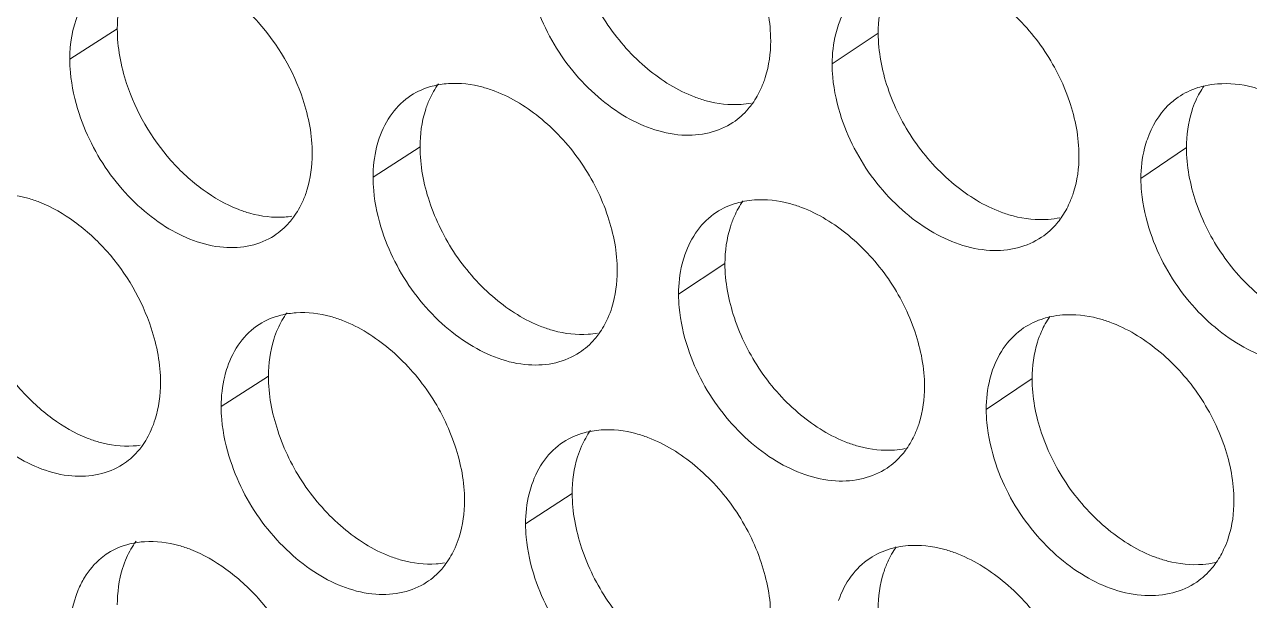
# Model space of a CAD drawing. Header units: millimetres. Extents: x 1177 to 4147, y 93 to 2194.
# Drawn here: x 2631.35 to 2648.09, y 918.11 to 925.98 of the extents above; entities that cross this region are included whole.
import ezdxf

# ---------------------------------------------------------------- set-up
doc = ezdxf.new("R2010")
doc.units = ezdxf.units.MM
doc.header["$LTSCALE"] = 0.1
doc.layers.get('0').update_dxf_attribs({"lineweight": 13})
doc.layers.add('标注', color=251, linetype='Continuous', lineweight=9)

# ---------------------------------------------------------------- blocks, each defined once
blk = doc.blocks.new('02')
at = {"layer": '标注'}
for p, q in [((4530.01, 914.013), (4529.082, 913.423)), ((4544.868, 913.929), (4543.968, 913.329)), ((4535.921, 911.708), (4535.004, 911.114)), ((4550.886, 911.694), (4549.997, 911.09)), ((4541.875, 909.431), (4540.97, 908.833)), ((4532.96, 907.232), (4532.038, 906.64)), ((4547.872, 907.183), (4546.977, 906.581)), ((4538.893, 904.941), (4537.982, 904.345))]:
    blk.add_line(p, q, dxfattribs=at)
for centre, radius, start, end in [((4536.59, 911.222), 1.727, 93.8472, 99.2713), ((4551.629, 911.176), 1.768, 94.4127, 102.2837), ((4542.068, 914.265), 1.73, 274.0522, 280.545), ((4542.574, 908.933), 1.743, 94.0754, 100.4818), ((4533.162, 912.039), 1.705, 273.7086, 278.7138), ((4548.059, 912.034), 1.746, 274.2779, 281.7562), ((4533.615, 906.753), 1.719, 93.732, 98.663), ((4548.6, 906.671), 1.76, 94.3009, 101.6849), ((4539.089, 909.766), 1.722, 273.9384, 279.9366), ((4539.577, 904.449), 1.735, 93.9617, 99.8775), ((4530.215, 907.561), 1.697, 273.5926, 278.0992), ((4545.059, 907.521), 1.738, 274.1654, 281.1515), ((4530.65, 902.29), 1.711, 93.6161, 98.0527), ((4530.65, 902.29), 1.711, 93.6161, 98.0527), ((4545.582, 902.173), 1.752, 94.1885, 101.0843), ((4536.12, 905.274), 1.714, 273.8238, 279.3262), ((4551.07, 905.304), 1.755, 274.3898, 282.359)]:
    blk.add_arc(centre, radius, start, end, dxfattribs=at)
for points, knots in [([(4542.768, 913.78), (4542.768, 914.14), (4542.622, 914.887), (4542.109, 915.91), (4541.344, 916.755), (4540.704, 917.157), (4540.371, 917.283)], [0, 0, 0, 0, 0.241944, 0.50194, 0.761004, 1, 1, 1, 1]), ([(4538.893, 916.191), (4538.893, 915.831), (4539.037, 915.084), (4539.546, 914.059), (4540.308, 913.213), (4540.946, 912.811), (4541.278, 912.685)], [0, 0, 0, 0, 0.242248, 0.5024, 0.761305, 1, 1, 1, 1]), ([(4530.192, 914.935), (4530.162, 914.867), (4530.052, 914.572), (4530.01, 914.253), (4530.01, 914.013)], [0, 0, 0, 0, 0.236699, 1, 1, 1, 1]), ([(4533.817, 911.574), (4533.817, 911.934), (4533.637, 912.873), (4533.002, 913.961), (4532.168, 914.723), (4531.69, 914.999), (4531.446, 915.094)], [0, 0, 0, 0, 0.242644, 0.632801, 0.82359, 1, 1, 1, 1]), ([(4544.701, 914.921), (4544.561, 914.828), (4544.309, 914.58), (4544.151, 914.266), (4544.092, 914.098)], [0, 0, 0, 0, 0.485545, 1, 1, 1, 1]), ([(4548.788, 911.535), (4548.788, 911.895), (4548.641, 912.642), (4548.125, 913.664), (4547.353, 914.505), (4546.709, 914.903), (4546.375, 915.028)], [0, 0, 0, 0, 0.241629, 0.501316, 0.760421, 1, 1, 1, 1]), ([(4545.053, 914.851), (4545.022, 914.783), (4544.911, 914.488), (4544.868, 914.169), (4544.868, 913.929)], [0, 0, 0, 0, 0.237462, 1, 1, 1, 1]), ([(4529.37, 914.548), (4529.323, 914.471), (4529.148, 914.121), (4529.082, 913.722), (4529.082, 913.423)], [0, 0, 0, 0, 0.23391, 1, 1, 1, 1]), ([(4538.166, 914.532), (4538.317, 914.077), (4538.665, 913.429), (4539.314, 912.734), (4540.007, 912.203), (4540.802, 911.9), (4541.563, 911.954), (4541.891, 912.092), (4542.032, 912.185)], [0, 0, 0, 0, 0.281854, 0.422466, 0.557209, 0.795252, 0.900604, 1, 1, 1, 1]), ([(4530.01, 914.013), (4530.01, 913.652), (4530.189, 912.714), (4530.818, 911.624), (4531.649, 910.861), (4532.126, 910.584), (4532.37, 910.489)], [0, 0, 0, 0, 0.242946, 0.633213, 0.82381, 1, 1, 1, 1]), ([(4544.092, 914.098), (4544.072, 914.039), (4543.997, 913.789), (4543.968, 913.527), (4543.968, 913.329)], [0, 0, 0, 0, 0.239501, 1, 1, 1, 1]), ([(4542.582, 912.856), (4542.613, 912.924), (4542.725, 913.22), (4542.768, 913.539), (4542.768, 913.78)], [0, 0, 0, 0, 0.237376, 1, 1, 1, 1]), ([(4544.868, 913.929), (4544.868, 913.569), (4545.014, 912.822), (4545.526, 911.799), (4546.294, 910.956), (4546.937, 910.557), (4547.27, 910.433)], [0, 0, 0, 0, 0.241933, 0.501777, 0.760722, 1, 1, 1, 1]), ([(4529.082, 913.423), (4529.082, 913.337), (4529.1, 912.976), (4529.179, 912.619), (4529.265, 912.358)], [0, 0, 0, 0, 0.239466, 1, 1, 1, 1]), ([(4543.968, 913.329), (4543.968, 913.242), (4543.986, 912.882), (4544.066, 912.525), (4544.154, 912.265)], [0, 0, 0, 0, 0.239668, 1, 1, 1, 1]), ([(4536.312, 912.927), (4536.261, 912.919), (4536.062, 912.876), (4535.871, 912.794), (4535.744, 912.712)], [0, 0, 0, 0, 0.256076, 1, 1, 1, 1]), ([(4537.385, 912.797), (4537.309, 912.826), (4537.016, 912.923), (4536.701, 912.961), (4536.474, 912.946)], [0, 0, 0, 0, 0.264681, 1, 1, 1, 1]), ([(4539.773, 909.287), (4539.773, 909.647), (4539.628, 910.395), (4539.118, 911.419), (4538.355, 912.266), (4537.717, 912.67), (4537.385, 912.797)], [0, 0, 0, 0, 0.242103, 0.502254, 0.761298, 1, 1, 1, 1]), ([(4551.253, 912.903), (4551.205, 912.893), (4551.02, 912.844), (4550.843, 912.76), (4550.724, 912.679)], [0, 0, 0, 0, 0.255107, 1, 1, 1, 1]), ([(4552.42, 912.8), (4552.343, 912.829), (4552.043, 912.922), (4551.724, 912.957), (4551.493, 912.938)], [0, 0, 0, 0, 0.26396, 1, 1, 1, 1]), ([(4535.744, 912.712), (4535.602, 912.62), (4535.344, 912.37), (4535.185, 912.051), (4535.126, 911.881)], [0, 0, 0, 0, 0.484433, 1, 1, 1, 1]), ([(4536.105, 912.632), (4536.074, 912.563), (4535.964, 912.268), (4535.921, 911.949), (4535.921, 911.708)], [0, 0, 0, 0, 0.236993, 1, 1, 1, 1]), ([(4541.278, 912.685), (4541.354, 912.656), (4541.649, 912.56), (4541.964, 912.523), (4542.191, 912.539)], [0, 0, 0, 0, 0.264309, 1, 1, 1, 1]), ([(4542.032, 912.185), (4542.142, 912.258), (4542.277, 912.379), (4542.386, 912.519), (4542.412, 912.556)], [0, 0, 0, 0, 0.74538, 1, 1, 1, 1]), ([(4550.724, 912.679), (4550.656, 912.632), (4550.391, 912.415), (4550.209, 912.106), (4550.123, 911.862)], [0, 0, 0, 0, 0.242752, 1, 1, 1, 1]), ([(4551.068, 912.611), (4551.038, 912.543), (4550.928, 912.249), (4550.886, 911.933), (4550.886, 911.694)], [0, 0, 0, 0, 0.237837, 1, 1, 1, 1]), ([(4529.265, 912.358), (4529.413, 911.905), (4529.755, 911.258), (4530.393, 910.559), (4531.074, 910.024), (4531.856, 909.711), (4532.608, 909.753), (4532.934, 909.884), (4533.074, 909.974)], [0, 0, 0, 0, 0.283024, 0.423982, 0.55887, 0.796498, 0.901283, 1, 1, 1, 1]), ([(4544.154, 912.265), (4544.306, 911.81), (4544.659, 911.161), (4545.315, 910.469), (4546.016, 909.941), (4546.82, 909.644), (4547.586, 909.706), (4547.916, 909.849), (4548.058, 909.944)], [0, 0, 0, 0, 0.281084, 0.421471, 0.556119, 0.794437, 0.900161, 1, 1, 1, 1]), ([(4535.126, 911.881), (4535.106, 911.822), (4535.033, 911.573), (4535.004, 911.312), (4535.004, 911.114)], [0, 0, 0, 0, 0.239208, 1, 1, 1, 1]), ([(4550.123, 911.862), (4550.102, 911.803), (4550.027, 911.552), (4549.997, 911.289), (4549.997, 911.09)], [0, 0, 0, 0, 0.2397, 1, 1, 1, 1]), ([(4533.633, 910.651), (4533.664, 910.72), (4533.774, 911.015), (4533.817, 911.334), (4533.817, 911.574)], [0, 0, 0, 0, 0.236936, 1, 1, 1, 1]), ([(4535.921, 911.708), (4535.921, 911.348), (4536.065, 910.6), (4536.572, 909.575), (4537.331, 908.727), (4537.967, 908.323), (4538.298, 908.196)], [0, 0, 0, 0, 0.242407, 0.502714, 0.761597, 1, 1, 1, 1]), ([(4550.886, 911.694), (4550.886, 911.335), (4551.032, 910.588), (4551.549, 909.567), (4552.323, 908.728), (4552.969, 908.332), (4553.305, 908.21)], [0, 0, 0, 0, 0.241622, 0.501159, 0.760144, 1, 1, 1, 1]), ([(4548.603, 910.615), (4548.634, 910.683), (4548.745, 910.978), (4548.788, 911.296), (4548.788, 911.535)], [0, 0, 0, 0, 0.237722, 1, 1, 1, 1]), ([(4535.004, 911.114), (4535.004, 911.028), (4535.022, 910.667), (4535.102, 910.311), (4535.188, 910.05)], [0, 0, 0, 0, 0.239546, 1, 1, 1, 1]), ([(4549.997, 911.09), (4549.997, 911.003), (4550.015, 910.643), (4550.096, 910.287), (4550.184, 910.028)], [0, 0, 0, 0, 0.239751, 1, 1, 1, 1]), ([(4528.493, 910.629), (4528.417, 910.659), (4528.127, 910.757), (4527.816, 910.798), (4527.592, 910.784)], [0, 0, 0, 0, 0.265131, 1, 1, 1, 1]), ([(4530.855, 907.103), (4530.855, 907.463), (4530.675, 908.402), (4530.044, 909.491), (4529.212, 910.255), (4528.736, 910.533), (4528.493, 910.629)], [0, 0, 0, 0, 0.242804, 0.633144, 0.823843, 1, 1, 1, 1]), ([(4542.257, 910.647), (4542.207, 910.638), (4542.013, 910.593), (4541.828, 910.51), (4541.705, 910.428)], [0, 0, 0, 0, 0.255672, 1, 1, 1, 1]), ([(4543.368, 910.527), (4543.291, 910.556), (4542.995, 910.651), (4542.678, 910.688), (4542.45, 910.672)], [0, 0, 0, 0, 0.264388, 1, 1, 1, 1]), ([(4532.37, 910.489), (4532.445, 910.46), (4532.736, 910.362), (4533.048, 910.323), (4533.272, 910.338)], [0, 0, 0, 0, 0.264749, 1, 1, 1, 1]), ([(4541.705, 910.428), (4541.564, 910.335), (4541.31, 910.086), (4541.152, 909.771), (4541.093, 909.602)], [0, 0, 0, 0, 0.485181, 1, 1, 1, 1]), ([(4545.772, 907.029), (4545.772, 907.389), (4545.626, 908.136), (4545.112, 909.158), (4544.343, 910.001), (4543.701, 910.402), (4543.368, 910.527)], [0, 0, 0, 0, 0.241786, 0.501627, 0.760712, 1, 1, 1, 1]), ([(4547.27, 910.433), (4547.347, 910.405), (4547.644, 910.31), (4547.961, 910.275), (4548.189, 910.292)], [0, 0, 0, 0, 0.264022, 1, 1, 1, 1]), ([(4533.074, 909.974), (4533.184, 910.045), (4533.317, 910.163), (4533.426, 910.3), (4533.452, 910.336)], [0, 0, 0, 0, 0.745243, 1, 1, 1, 1]), ([(4542.06, 910.356), (4542.029, 910.287), (4541.918, 909.992), (4541.875, 909.672), (4541.875, 909.431)], [0, 0, 0, 0, 0.237286, 1, 1, 1, 1]), ([(4548.058, 909.944), (4548.169, 910.019), (4548.303, 910.142), (4548.412, 910.285), (4548.438, 910.322)], [0, 0, 0, 0, 0.745468, 1, 1, 1, 1]), ([(4535.188, 910.05), (4535.338, 909.596), (4535.684, 908.948), (4536.329, 908.252), (4537.019, 907.72), (4537.809, 907.413), (4538.567, 907.463), (4538.895, 907.599), (4539.035, 907.691)], [0, 0, 0, 0, 0.282242, 0.422968, 0.557759, 0.795664, 0.900828, 1, 1, 1, 1]), ([(4550.184, 910.028), (4550.338, 909.572), (4550.695, 908.922), (4551.358, 908.232), (4552.068, 907.707), (4552.881, 907.417), (4553.652, 907.488), (4553.984, 907.634), (4554.126, 907.732)], [0, 0, 0, 0, 0.280322, 0.420487, 0.555043, 0.793636, 0.899726, 1, 1, 1, 1]), ([(4527.071, 909.55), (4527.071, 909.19), (4527.249, 908.252), (4527.876, 907.16), (4528.704, 906.395), (4529.179, 906.117), (4529.422, 906.021)], [0, 0, 0, 0, 0.243106, 0.633556, 0.824063, 1, 1, 1, 1]), ([(4541.093, 909.602), (4541.073, 909.543), (4540.999, 909.294), (4540.97, 909.031), (4540.97, 908.833)], [0, 0, 0, 0, 0.239402, 1, 1, 1, 1]), ([(4541.875, 909.431), (4541.875, 909.072), (4542.02, 908.324), (4542.531, 907.301), (4543.296, 906.456), (4543.936, 906.055), (4544.269, 905.93)], [0, 0, 0, 0, 0.24209, 0.502088, 0.761013, 1, 1, 1, 1]), ([(4539.589, 908.364), (4539.619, 908.432), (4539.73, 908.728), (4539.773, 909.047), (4539.773, 909.287)], [0, 0, 0, 0, 0.23723, 1, 1, 1, 1]), ([(4540.97, 908.833), (4540.97, 908.747), (4540.987, 908.386), (4541.068, 908.03), (4541.154, 907.77)], [0, 0, 0, 0, 0.239627, 1, 1, 1, 1]), ([(4534.41, 908.317), (4534.334, 908.347), (4534.042, 908.444), (4533.729, 908.483), (4533.503, 908.468)], [0, 0, 0, 0, 0.264829, 1, 1, 1, 1]), ([(4532.78, 908.24), (4532.637, 908.148), (4532.377, 907.897), (4532.218, 907.577), (4532.159, 907.405)], [0, 0, 0, 0, 0.484049, 1, 1, 1, 1]), ([(4533.356, 908.452), (4533.304, 908.444), (4533.102, 908.404), (4532.909, 908.322), (4532.78, 908.24)], [0, 0, 0, 0, 0.256287, 1, 1, 1, 1]), ([(4536.79, 904.802), (4536.79, 905.162), (4536.645, 905.91), (4536.137, 906.935), (4535.377, 907.783), (4534.741, 908.189), (4534.41, 908.317)], [0, 0, 0, 0, 0.242263, 0.502569, 0.761592, 1, 1, 1, 1]), ([(4548.244, 908.394), (4548.195, 908.384), (4548.007, 908.336), (4547.827, 908.253), (4547.707, 908.172)], [0, 0, 0, 0, 0.255291, 1, 1, 1, 1]), ([(4549.392, 908.286), (4549.315, 908.314), (4549.017, 908.408), (4548.698, 908.443), (4548.468, 908.426)], [0, 0, 0, 0, 0.264101, 1, 1, 1, 1]), ([(4551.814, 904.799), (4551.814, 905.158), (4551.667, 905.905), (4551.148, 906.926), (4550.374, 907.765), (4549.727, 908.162), (4549.392, 908.286)], [0, 0, 0, 0, 0.241473, 0.501006, 0.760131, 1, 1, 1, 1]), ([(4533.143, 908.155), (4533.113, 908.087), (4533.003, 907.791), (4532.96, 907.472), (4532.96, 907.232)], [0, 0, 0, 0, 0.236846, 1, 1, 1, 1]), ([(4538.298, 908.196), (4538.374, 908.167), (4538.667, 908.07), (4538.981, 908.033), (4539.207, 908.048)], [0, 0, 0, 0, 0.264454, 1, 1, 1, 1]), ([(4539.035, 907.691), (4539.145, 907.763), (4539.279, 907.883), (4539.388, 908.022), (4539.415, 908.059)], [0, 0, 0, 0, 0.745335, 1, 1, 1, 1]), ([(4547.707, 908.172), (4547.569, 908.078), (4547.318, 907.831), (4547.161, 907.519), (4547.102, 907.352)], [0, 0, 0, 0, 0.485902, 1, 1, 1, 1]), ([(4548.055, 908.103), (4548.025, 908.034), (4547.914, 907.74), (4547.872, 907.422), (4547.872, 907.183)], [0, 0, 0, 0, 0.23765, 1, 1, 1, 1]), ([(4526.319, 907.897), (4526.467, 907.445), (4526.807, 906.798), (4527.441, 906.099), (4528.118, 905.562), (4528.895, 905.246), (4529.645, 905.284), (4529.97, 905.413), (4530.11, 905.502)], [0, 0, 0, 0, 0.283418, 0.424493, 0.559431, 0.79692, 0.901513, 1, 1, 1, 1]), ([(4541.154, 907.77), (4541.306, 907.315), (4541.657, 906.667), (4542.309, 905.973), (4543.006, 905.443), (4543.806, 905.143), (4544.569, 905.202), (4544.899, 905.342), (4545.04, 905.436)], [0, 0, 0, 0, 0.281468, 0.421967, 0.556662, 0.794843, 0.900382, 1, 1, 1, 1]), ([(4532.159, 907.405), (4532.139, 907.347), (4532.066, 907.098), (4532.038, 906.837), (4532.038, 906.64)], [0, 0, 0, 0, 0.239111, 1, 1, 1, 1]), ([(4547.102, 907.352), (4547.082, 907.293), (4547.007, 907.042), (4546.977, 906.779), (4546.977, 906.581)], [0, 0, 0, 0, 0.2396, 1, 1, 1, 1]), ([(4530.672, 906.181), (4530.702, 906.249), (4530.812, 906.544), (4530.855, 906.863), (4530.855, 907.103)], [0, 0, 0, 0, 0.236789, 1, 1, 1, 1]), ([(4532.96, 907.232), (4532.96, 906.872), (4533.104, 906.124), (4533.608, 905.098), (4534.364, 904.248), (4534.999, 903.842), (4535.328, 903.714)], [0, 0, 0, 0, 0.242567, 0.503029, 0.761892, 1, 1, 1, 1]), ([(4545.587, 906.106), (4545.618, 906.174), (4545.729, 906.469), (4545.772, 906.789), (4545.772, 907.029)], [0, 0, 0, 0, 0.237534, 1, 1, 1, 1]), ([(4547.872, 907.183), (4547.872, 906.823), (4548.018, 906.076), (4548.532, 905.055), (4549.303, 904.214), (4549.948, 903.816), (4550.282, 903.693)], [0, 0, 0, 0, 0.241777, 0.501467, 0.760433, 1, 1, 1, 1]), ([(4532.038, 906.64), (4532.038, 906.554), (4532.055, 906.193), (4532.135, 905.836), (4532.221, 905.576)], [0, 0, 0, 0, 0.239506, 1, 1, 1, 1]), ([(4546.977, 906.581), (4546.977, 906.494), (4546.995, 906.134), (4547.076, 905.778), (4547.163, 905.518)], [0, 0, 0, 0, 0.23971, 1, 1, 1, 1]), ([(4539.279, 906.159), (4539.229, 906.15), (4539.032, 906.106), (4538.844, 906.024), (4538.719, 905.942)], [0, 0, 0, 0, 0.255872, 1, 1, 1, 1]), ([(4540.371, 906.033), (4540.295, 906.062), (4540, 906.158), (4539.684, 906.196), (4539.457, 906.18)], [0, 0, 0, 0, 0.264534, 1, 1, 1, 1]), ([(4529.422, 906.021), (4529.497, 905.992), (4529.786, 905.893), (4530.097, 905.853), (4530.321, 905.868)], [0, 0, 0, 0, 0.264899, 1, 1, 1, 1]), ([(4530.11, 905.502), (4530.219, 905.571), (4530.353, 905.688), (4530.461, 905.824), (4530.488, 905.86)], [0, 0, 0, 0, 0.745196, 1, 1, 1, 1]), ([(4538.719, 905.942), (4538.578, 905.849), (4538.322, 905.6), (4538.163, 905.283), (4538.104, 905.113)], [0, 0, 0, 0, 0.48481, 1, 1, 1, 1]), ([(4539.077, 905.865), (4539.047, 905.797), (4538.936, 905.501), (4538.893, 905.182), (4538.893, 904.941)], [0, 0, 0, 0, 0.237139, 1, 1, 1, 1]), ([(4542.768, 902.53), (4542.768, 902.89), (4542.622, 903.637), (4542.109, 904.66), (4541.344, 905.505), (4540.704, 905.907), (4540.371, 906.033)], [0, 0, 0, 0, 0.241944, 0.50194, 0.761004, 1, 1, 1, 1]), ([(4544.269, 905.93), (4544.346, 905.902), (4544.641, 905.807), (4544.957, 905.77), (4545.185, 905.787)], [0, 0, 0, 0, 0.264165, 1, 1, 1, 1]), ([(4545.04, 905.436), (4545.15, 905.51), (4545.285, 905.632), (4545.394, 905.773), (4545.42, 905.81)], [0, 0, 0, 0, 0.745425, 1, 1, 1, 1]), ([(4532.221, 905.576), (4532.37, 905.122), (4532.714, 904.474), (4533.356, 903.777), (4534.041, 903.243), (4534.827, 902.934), (4535.582, 902.98), (4535.909, 903.113), (4536.049, 903.204)], [0, 0, 0, 0, 0.282632, 0.423473, 0.558313, 0.796079, 0.901055, 1, 1, 1, 1]), ([(4547.163, 905.518), (4547.317, 905.062), (4547.672, 904.413), (4548.331, 903.722), (4549.037, 903.195), (4549.845, 902.902), (4550.614, 902.968), (4550.945, 903.113), (4551.087, 903.209)], [0, 0, 0, 0, 0.280702, 0.420977, 0.555579, 0.794035, 0.899943, 1, 1, 1, 1]), ([(4538.104, 905.113), (4538.084, 905.054), (4538.01, 904.805), (4537.982, 904.543), (4537.982, 904.345)], [0, 0, 0, 0, 0.239305, 1, 1, 1, 1]), ([(4538.893, 904.941), (4538.893, 904.581), (4539.037, 903.834), (4539.546, 902.809), (4540.308, 901.963), (4540.946, 901.561), (4541.278, 901.435)], [0, 0, 0, 0, 0.242248, 0.5024, 0.761305, 1, 1, 1, 1]), ([(4536.606, 903.879), (4536.636, 903.947), (4536.747, 904.243), (4536.79, 904.562), (4536.79, 904.802)], [0, 0, 0, 0, 0.237083, 1, 1, 1, 1]), ([(4551.63, 903.881), (4551.661, 903.949), (4551.771, 904.243), (4551.814, 904.56), (4551.814, 904.799)], [0, 0, 0, 0, 0.237909, 1, 1, 1, 1]), ([(4537.982, 904.345), (4537.982, 904.259), (4537.999, 903.898), (4538.079, 903.542), (4538.166, 903.282)], [0, 0, 0, 0, 0.239586, 1, 1, 1, 1]), ([(4530.41, 903.984), (4530.357, 903.977), (4530.153, 903.938), (4529.957, 903.857), (4529.827, 903.774)], [0, 0, 0, 0, 0.256503, 1, 1, 1, 1]), ([(4530.41, 903.984), (4530.357, 903.977), (4530.153, 903.938), (4529.957, 903.857), (4529.827, 903.774)], [0, 0, 0, 0, 0.256503, 1, 1, 1, 1]), ([(4531.446, 903.844), (4531.37, 903.874), (4531.079, 903.972), (4530.767, 904.012), (4530.542, 903.998)], [0, 0, 0, 0, 0.264979, 1, 1, 1, 1]), ([(4531.446, 903.844), (4531.37, 903.874), (4531.079, 903.972), (4530.767, 904.012), (4530.542, 903.998)], [0, 0, 0, 0, 0.264979, 1, 1, 1, 1]), ([(4546.375, 903.778), (4546.298, 903.806), (4546, 903.901), (4545.683, 903.937), (4545.454, 903.92)], [0, 0, 0, 0, 0.264244, 1, 1, 1, 1]), ([(4529.827, 903.774), (4529.781, 903.745), (4529.602, 903.615), (4529.457, 903.441), (4529.37, 903.298)], [0, 0, 0, 0, 0.246085, 1, 1, 1, 1]), ([(4529.827, 903.774), (4529.781, 903.745), (4529.602, 903.615), (4529.457, 903.441), (4529.37, 903.298)], [0, 0, 0, 0, 0.246085, 1, 1, 1, 1]), ([(4530.192, 903.685), (4530.162, 903.617), (4530.052, 903.322), (4530.01, 903.003), (4530.01, 902.763)], [0, 0, 0, 0, 0.236699, 1, 1, 1, 1]), ([(4530.192, 903.685), (4530.162, 903.617), (4530.052, 903.322), (4530.01, 903.003), (4530.01, 902.763)], [0, 0, 0, 0, 0.236699, 1, 1, 1, 1]), ([(4533.817, 900.324), (4533.817, 900.684), (4533.637, 901.623), (4533.002, 902.711), (4532.168, 903.473), (4531.69, 903.749), (4531.446, 903.844)], [0, 0, 0, 0, 0.242644, 0.632801, 0.82359, 1, 1, 1, 1]), ([(4533.817, 900.324), (4533.817, 900.684), (4533.637, 901.623), (4533.002, 902.711), (4532.168, 903.473), (4531.69, 903.749), (4531.446, 903.844)], [0, 0, 0, 0, 0.242644, 0.632801, 0.82359, 1, 1, 1, 1]), ([(4535.328, 903.714), (4535.404, 903.685), (4535.696, 903.588), (4536.009, 903.549), (4536.234, 903.564)], [0, 0, 0, 0, 0.264601, 1, 1, 1, 1]), ([(4544.701, 903.671), (4544.561, 903.578), (4544.309, 903.33), (4544.151, 903.016), (4544.092, 902.848)], [0, 0, 0, 0, 0.485545, 1, 1, 1, 1]), ([(4545.245, 903.892), (4545.196, 903.882), (4545.005, 903.836), (4544.822, 903.753), (4544.701, 903.671)], [0, 0, 0, 0, 0.255479, 1, 1, 1, 1]), ([(4548.788, 900.285), (4548.788, 900.645), (4548.641, 901.392), (4548.125, 902.414), (4547.353, 903.255), (4546.709, 903.653), (4546.375, 903.778)], [0, 0, 0, 0, 0.241629, 0.501316, 0.760421, 1, 1, 1, 1]), ([(4550.282, 903.693), (4550.359, 903.665), (4550.657, 903.571), (4550.975, 903.536), (4551.205, 903.554)], [0, 0, 0, 0, 0.263881, 1, 1, 1, 1]), ([(4536.049, 903.204), (4536.159, 903.276), (4536.293, 903.394), (4536.402, 903.532), (4536.428, 903.569)], [0, 0, 0, 0, 0.74529, 1, 1, 1, 1]), ([(4545.053, 903.601), (4545.022, 903.533), (4544.911, 903.238), (4544.868, 902.919), (4544.868, 902.679)], [0, 0, 0, 0, 0.237462, 1, 1, 1, 1]), ([(4551.087, 903.209), (4551.198, 903.285), (4551.332, 903.41), (4551.441, 903.553), (4551.467, 903.591)], [0, 0, 0, 0, 0.745511, 1, 1, 1, 1]), ([(4529.37, 903.298), (4529.323, 903.221), (4529.148, 902.871), (4529.082, 902.472), (4529.082, 902.173)], [0, 0, 0, 0, 0.23391, 1, 1, 1, 1]), ([(4529.37, 903.298), (4529.323, 903.221), (4529.148, 902.871), (4529.082, 902.472), (4529.082, 902.173)], [0, 0, 0, 0, 0.23391, 1, 1, 1, 1]), ([(4538.166, 903.282), (4538.317, 902.827), (4538.665, 902.179), (4539.314, 901.484), (4540.007, 900.953), (4540.802, 900.65), (4541.563, 900.704), (4541.891, 900.842), (4542.032, 900.935)], [0, 0, 0, 0, 0.281854, 0.422466, 0.557209, 0.795252, 0.900604, 1, 1, 1, 1])]:
    blk.add_open_spline(points, degree=3, knots=knots, dxfattribs=at)
for points in [[(4536.282, 912.942), (4536.212, 912.845), (4536.153, 912.74), (4536.105, 912.632)], [(4542.412, 912.556), (4542.479, 912.65), (4542.535, 912.751), (4542.582, 912.856)], [(4551.231, 912.902), (4551.168, 912.811), (4551.114, 912.713), (4551.068, 912.611)], [(4533.452, 910.336), (4533.524, 910.434), (4533.584, 910.54), (4533.633, 910.651)], [(4542.23, 910.655), (4542.163, 910.562), (4542.107, 910.461), (4542.06, 910.356)], [(4548.438, 910.322), (4548.503, 910.414), (4548.558, 910.513), (4548.603, 910.615)], [(4533.324, 908.47), (4533.252, 908.372), (4533.192, 908.266), (4533.143, 908.155)], [(4539.415, 908.059), (4539.483, 908.154), (4539.541, 908.257), (4539.589, 908.364)], [(4548.22, 908.396), (4548.156, 908.304), (4548.101, 908.205), (4548.055, 908.103)], [(4530.488, 905.86), (4530.561, 905.959), (4530.622, 906.068), (4530.672, 906.181)], [(4539.25, 906.17), (4539.182, 906.075), (4539.124, 905.972), (4539.077, 905.865)], [(4545.42, 905.81), (4545.485, 905.903), (4545.541, 906.002), (4545.587, 906.106)], [(4530.376, 904.006), (4530.303, 903.906), (4530.242, 903.798), (4530.192, 903.685)], [(4530.376, 904.006), (4530.303, 903.906), (4530.242, 903.798), (4530.192, 903.685)], [(4536.428, 903.569), (4536.498, 903.665), (4536.557, 903.77), (4536.606, 903.879)], [(4545.22, 903.897), (4545.155, 903.805), (4545.099, 903.705), (4545.053, 903.601)], [(4551.467, 903.591), (4551.531, 903.682), (4551.585, 903.78), (4551.63, 903.881)]]:
    blk.add_open_spline(points, degree=3, dxfattribs=at)

msp = doc.modelspace()

# ---------------------------------------------------------------- block references
at = {"xscale": 0.7, "yscale": 0.7, "zscale": 0.7}
msp.add_blockref('02', (-538.391, 286.112), dxfattribs=at)

doc.saveas('drawing.dxf')
